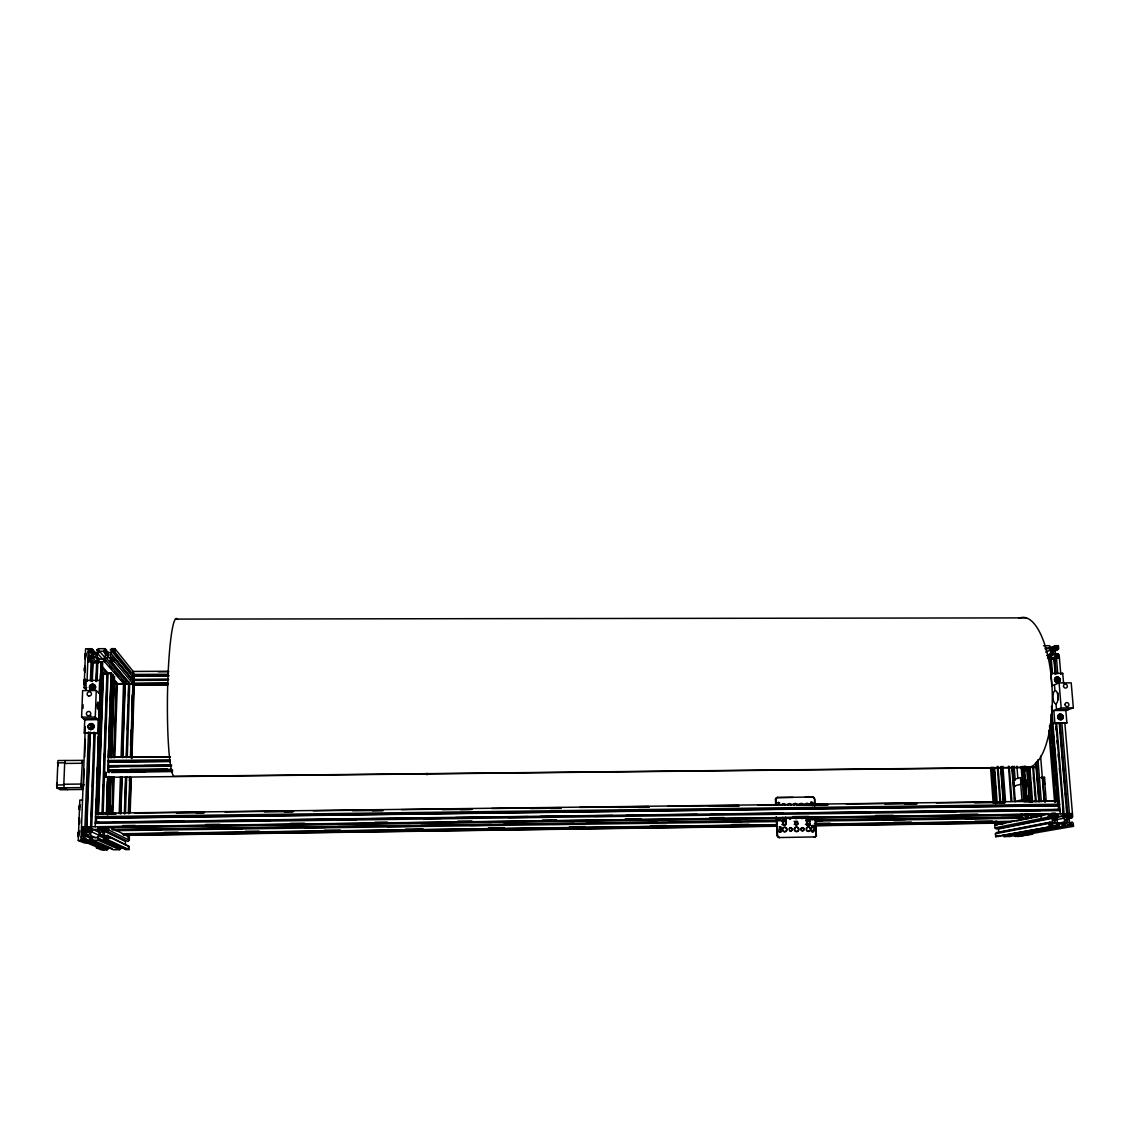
<?xml version="1.0" encoding="UTF-8"?>
<svg xmlns="http://www.w3.org/2000/svg" width="1130" height="1130" viewBox="0 0 1130 1130"><rect width="100%" height="100%" fill="white"/><g stroke="black" fill="none" stroke-linecap="round" stroke-linejoin="round"><path stroke-width="1.5" d="M133.043 682.492L132.888 682.464M133.199 672.731L133.354 672.901M84.016 681.743L84.171 683.043L84.058 680.995M84.496 669.539C85.16 665.33 84.835 673.141 84.637 668.748M85.004 655.838L85.061 658.027M84.51 671.121L85.315 668.762M105.401 775.166L105.853 772.157L106.107 773.655M120.924 813.883L122.153 777.016M122.789 757.707L125.218 683.989L123.071 683.65M124.371 813.642L125.571 776.748M126.207 757.411L128.622 683.622L129.696 683.438L127.295 757.27M124.681 813.826L124.851 808.557M125.147 799.786L125.882 776.974M126.518 757.679L127.139 738.37M127.436 729.599L128.227 705.035M128.523 696.25L128.919 683.975L130.543 683.707M125.472 813.529L126.673 776.621M125.388 845.24L125.515 841.511L104.525 831.327L107.322 829.265L107.251 831.327L128.001 841.511L129.3 840.254L129.399 837.118L108.777 826.553L108.664 829.957L107.251 831.327M130.741 679.822L130.826 677.449L110.768 653.182L112.831 651.233L113.438 653.197L133.269 677.463L134.526 676.263M128.396 812.357L128.792 800.111M129.413 780.844L129.526 777.341M130.543 745.842L131.038 730.079M131.659 710.827L132.168 695.063M128.608 813.487L129.795 776.578M130.416 757.241L133.072 679.398L168.328 679.229M168.836 675.5L133.185 675.811L133.171 671.432L168.427 671.277M133.015 681.206L133.072 679.398M133.185 675.811L133.241 674.017L133.086 681.291M128.989 813.727L130.162 776.875M130.783 757.566L133.849 680.98M129.795 812.442L130.911 777.454M131.532 758.202L133.778 683.368L167.311 683.198M104.892 847.938L83.818 838.375L85.937 836.313L90.047 836.256L92.01 838.248L89.934 838.954L91.262 840.296L113.353 849.76L119.611 849.675L120.91 848.404L97.477 838.178L99.595 836.115L103.678 836.059L105.655 838.065L103.593 838.771L104.906 840.099L125.868 849.576L129.004 849.534L129.103 846.441L107.11 835.352L106.361 837.372L104.384 835.381L104.525 831.327M130.176 812.668L131.292 777.737M131.899 758.527L134.244 685.176L114.469 661.559L114.582 658.352L113.297 657.053L112.562 658.988L110.627 657.053L110.768 653.182M78.238 834.858L78.267 834.067L78.238 835.607M78.747 821.383L78.775 820.592M79.298 807.159L79.481 808.543L79.679 806.424M79.058 834.858L79.693 831.214M107.661 814.956L109.003 776.338M109.116 772.821L109.243 769.318M109.667 757.029L112.534 674.525L111.093 674.342M107.972 814.08L108.452 800.125M109.059 782.666L109.243 777.44M110.203 749.515L110.754 733.808M111.291 718.087L111.898 700.642M112.449 684.935L112.746 676.206L114.582 676.842L111.799 757.849M108.579 813.685L109.85 776.946M110.514 757.693L113.353 675.457L112.534 674.525M129.004 849.534L108.311 840.056L108.438 836.694L107.11 835.352M133.439 674.907L114.808 651.897L114.921 648.648L111.588 648.662L110.217 649.948L112.195 650.598L110.118 652.533L106.121 652.547L104.2 650.626L106.22 649.962L104.935 648.677L98.268 648.705L96.883 650.004L99.115 652.575M109.441 813.953L110.712 776.917M111.376 757.51L114.172 676.39M109.85 814.193L111.136 777.214M111.842 813.798L113.099 776.875M113.763 757.538L116.291 683.692L117.365 683.509L114.85 757.397M112.167 813.981L112.463 805.21M112.76 796.424L113.424 777.115M114.088 757.792L114.681 740.235M115.034 729.698L115.825 706.872M116.122 698.086L116.602 684.031L118.142 683.678M112.929 813.699L114.187 776.748M119.201 813.614L120.43 776.677M121.08 757.34L123.537 683.466L124.922 683.636L122.478 757.453M120.613 813.685L121.842 776.79M84.722 719.739L84.227 733.017L98.536 733.582L97.745 732.918L98.225 719.641L84.722 719.824M99.172 693.467L99.652 680.331L86.219 680.387L85.838 690.246M95.542 813.36L96.036 799.376M96.615 783.627L97.18 767.892M97.745 752.142L98.324 736.407M98.889 720.672L99.454 704.922M100.033 689.187L100.598 673.438M95.16 826.736L101.135 661.615L96.078 814.688M95.753 823.459L95.951 818.205M96.615 812.809L96.813 807.569M97.759 781.395L97.943 776.155M98.889 749.967L99.073 744.727M100.019 718.539L100.203 713.298M101.149 687.111L101.347 681.87M97.081 813.445L102.491 663.141L100.98 662.943M97.547 813.544L102.491 663.141M97.844 814.688L98.352 800.605M98.861 786.522L99.426 770.66M99.991 754.812L100.57 738.963M101.135 723.115L101.7 707.267M102.279 691.419L102.844 675.571M98.056 814.448L103.113 673.339L101.658 673.141M105.373 826.609L103.974 827.965L105.994 828.615L103.875 830.663L99.779 830.72L97.816 828.728L99.878 828.022L105.98 831.016M98.409 814.631L103.466 673.706L108.89 673.311M101.968 814.391L106.955 673.311L108.07 673.113L103.084 814.476M102.632 805.775L103.381 784.644M103.748 774.078L104.497 752.947M104.878 742.382L105.683 719.485M105.994 710.671L106.799 687.789M107.11 678.975L107.308 673.692M102.533 830.183L102.661 826.694M106.799 797.314L107.35 781.508M108.212 756.902L108.452 749.882M109.059 732.311L109.61 716.505M110.161 700.685L110.726 684.879M106.361 814.236L107.647 777.186M107.83 771.903L111.277 673.099L106.955 673.311M106.799 814.476L108.085 777.497M108.268 772.214L108.635 761.648M108.748 758.117L111.277 673.099M85.315 726.717L81.007 840.438L103.96 849.901M87.038 681.009L88.267 648.733M83.535 786.791L84.199 769.233M84.665 756.945L85.329 739.401M85.852 833.319L82.702 831.624L82.787 829.604L85.442 831.595L85.287 835.649L83.154 837.697L82.547 835.692L81.134 837.062M87.9 658.423L89.284 657.123L89.877 659.073L91.954 657.123L92.095 653.239L90.16 651.304L89.425 653.253L88.14 651.968M1056.564 722.819L1064.079 813.77L91.756 826.793L90.344 828.149L92.363 828.798L90.245 830.847L86.148 830.903L84.199 828.234L92.236 830.988M98.748 662.83L96.502 660.344L98.508 660.33L96.601 657.745L92.589 657.759L90.499 660.358L92.505 660.358L94.765 662.858M93.14 653.239L90.88 650.018L92.886 650.004L96.276 653.889M86.247 828.205L84.934 826.878L88.479 731.958M90.386 680.995L91.12 661.657L92.505 660.358M90.019 732.113L86.487 826.948L81.515 826.92M91.925 681.178L92.632 661.855L87.773 661.672M90.4 732.424L86.883 827.132L90.965 827.075M92.293 681.56L93.013 662.265L90.725 661.968M94.058 732.071L90.584 826.892L91.756 826.793L95.16 733.667M95.937 681.15L96.643 661.841L104.468 661.601L105.853 660.301L126.32 684.017M90.753 835.564L90.894 831.525L93.013 829.462L97.109 829.406L99.087 831.412L98.932 835.451L96.813 837.514L92.717 837.57L90.753 835.564L95.485 837.683M91.346 816.552L92.123 795.52M92.448 786.748L93.211 765.702M93.606 755.179L94.369 734.147M96.304 681.531L96.629 672.774M97.293 657.095L97.434 653.225L99.511 651.275L103.508 651.261L105.443 653.197L105.302 657.067L103.226 659.016L99.228 659.03L97.293 657.095L99.525 659.623M98.225 719.641L99.002 720.347L95.273 717.07L96.248 690.515L82.631 690.6L81.614 717.155L85.541 720.446M97.081 680.952L97.802 661.629L96.502 660.344M86.883 842.867L84.199 842.895L78.267 840.48L79.82 800.054L82.532 800.026M86.035 689.54L84.1 687.676L85.598 648.747L91.601 648.719L92.886 650.004M83.465 788.825L81.318 787.539L81.035 784.7L82.462 760.377L81.854 763.273L64.664 763.442L65.3 760.547M56.811 787.822L64.113 787.737L67.56 789.686L60.356 789.771L56.811 787.822L57.941 760.547L82.462 760.377M60.808 788.867L65.441 788.486L60.808 788.867L62.249 789.249M1058.612 679.681C1055.208 683.043 1058.217 675.387 1058.16 680.613L1057.496 680.896L1058.612 679.681L1058.005 678.763L1056.296 679.059M1061.706 716.844C1058.287 720.234 1061.296 712.522 1061.254 717.79L1060.59 718.03L1061.706 716.844L1061.098 715.926L1059.375 716.18M78.846 821.298L78.916 820.14M78.394 833.601L78.549 835.282M58.209 764.374L58.209 765.815M84.891 655.909L85.131 654.44M84.397 668.833L84.792 666.757L85.202 668.918M84.001 680.641L84.609 679.229L85.315 685.077M79.171 807.201L79.354 806.396M78.832 819.815L78.803 822.795M78.86 820.705L78.916 819.109M78.337 834.166L78.323 833.276M79.397 820.959L78.803 823.177M79.665 820.987L79.185 823.756L78.733 822.894M79.609 820.592L79.665 819.815M812.23 827.061C818.982 823.841 810.041 839.632 811.792 827.188M811.891 826.736C814.787 824.264 814.56 834.547 812.442 831.044M779.983 826.75L780.858 831.85L779.135 831.878M781.282 831.482C775.307 834.957 782.695 818.925 780.872 831.609M778.16 803.275C778.852 802.201 781.183 803.317 778.372 802.526M108.056 768.485L108.325 770.321L171.774 769.671M92.109 655.414L92.081 657.053M84.934 655.301L85.23 653.917M84.439 668.226L84.976 666.276L85.329 666.898M84.143 681.715L84.114 681.997M84.863 680.995L85.287 679.215M85.541 835.578L85.456 832.57L85.273 835.932M78.365 833.869L78.408 832.57M92.123 688.354C92.801 679.314 94.214 694.456 91.883 686.108L93.352 686.39M90.654 727.748C91.403 718.736 92.702 733.921 90.414 725.517L91.897 725.771M78.252 832.838L78.507 831.963M79.284 805.973L79.651 804.659M78.775 819.391L79.029 818.516M85.343 671.022L85.004 672.124L84.453 670.669M84.651 680.684C83.62 677.237 83.691 687.93 84.863 683.975M105.938 776.734L105.923 773.414M78.351 832.344L78.874 831.2L79.142 832.217M1053.231 809.659L1058.528 809.588L1058.768 803.741M78.86 818.883L79.383 817.767L79.651 818.798M79.707 809.292L79.693 810.351M57.051 782.836L57.051 785.957M58.209 762.722C58.096 769.233 57.263 761.592 58.209 763.541M85.075 654.312L85.725 653.606M997.253 835.635L996.166 835.649M1060.039 715.94L1060.208 717.804L1061.254 717.79M78.592 836.497L78.125 835.381M1055.858 679.992L1056.96 678.777M78.959 818.53L79.693 823.318M79.679 804.871L79.27 808.699M90.344 727.508L91.516 727.494L91.587 725.502M91.812 688.057L92.971 688.057L93.041 686.094M89.976 654.92L89.877 657.505M128.213 848.743L128.241 847.867M1064.63 821.948L1062.963 823.883L1059.304 823.94L1057.327 822.047L1057.016 818.233L1058.683 816.298L1062.327 816.256L1064.305 818.134L1064.63 821.948L1057.793 823.247M1061.833 722.635L1069.404 813.614L1068.302 814.899L1070.167 815.507L1068.514 817.442L1064.87 817.484L1062.878 815.606L1064.658 814.942L1063.33 813.699L1055.83 722.677M1002.889 835.395L1004.104 836.553L1009.74 836.468L1064.389 826.411L1065.491 825.126L1063.612 824.519L1065.279 822.584L1068.924 822.527L1070.915 824.406L1065.802 826.002M1068.147 818.727L1071.593 818.063L1072.709 816.778L1064.827 722.607M1048.908 823.445L1049.163 826.637L1052.214 826.595L1053.33 825.296L1051.451 824.688L1053.118 822.753L1056.776 822.697L1058.81 825.225L995.657 836.68L995.431 833.742L1048.908 823.445L1050.024 822.16L1050.787 824.053L1052.454 822.117L1052.157 818.304L1049.558 816.425L1049.714 818.332L996.222 829.01L995.007 827.852L994.527 821.397M1051.084 816.086L1056.155 815.069L1057.256 813.77L1052.199 814.815M1052.976 818.275L1056.352 817.612L1058.019 815.676L1056.155 815.069M998.468 836.638L999.513 835.451M1009.74 836.468L1010.771 835.282M995.431 833.742L996.476 832.542L1050.024 822.16M1049.544 649.044L1055.434 645.696L1058.4 645.682L1058.655 648.747L1054.361 651.389M1044.911 648.168L1048.485 648.154L1050.434 649.976L1050.731 653.634L1049.092 655.471L1046.705 655.485M1054.347 646.911L1056.183 647.518L1054.544 649.355L1050.971 649.369L1049.035 647.532L1050.773 646.925L1049.473 645.71L1043.527 645.724M98.804 847.768L96.234 847.811L101.446 849.93L107.096 849.859L108.381 848.588L83.818 838.375M91.262 840.296L98.084 840.197L99.496 838.827M78.267 840.48L84.425 840.395L85.838 839.025L83.79 839.053M128.848 681.616L126.405 681.63L124.498 683.438L121.065 679.469M130.826 677.449L132.719 675.641M130.007 684.003L109.85 660.287L111.856 660.273L109.949 657.702L105.938 657.716L103.847 660.316L105.853 660.301M113.438 653.197L114.808 651.897M812.753 819.815C815.394 819.151 810.267 819.194 811.863 819.829M779.135 827.005L779.926 826.637M810.775 802.356L812.611 802.385L812.894 805.464M777.977 802.766L778.768 802.385M112.873 659.722C113.283 662.985 114.681 657.152 110.627 657.053M1058.4 658.056L1057.143 658.112L1058.033 658.154M94.072 662.561L96.686 662.773M104.384 674.031L106.969 674.017M110.811 673.325L109.525 673.296L110.811 673.296M113.749 676.715L112.52 676.672L113.791 676.672M779.672 820.352C782.878 819.165 775.83 820.069 780.081 820.225M1045.321 649.566L1048.485 648.154M1049.021 648.549L1055.434 645.696M1049.714 649.75L1056.126 646.911M1045.66 652.095L1056.183 647.518M1054.205 649.538L1057.412 648.126L1057.567 649.976M1047.552 655.033L1050.731 653.634M78.888 823.304L78.676 822.456M1048.541 657.01L1054.954 654.228L1056.889 656.05L1050.519 659.426M1054.657 655.019L1057.878 653.62L1059.163 654.835L1060.745 673.621M1056.889 656.05L1050.406 659.087M1058.005 678.763L1057.934 679.977L1056.677 680.076M1053.231 659.27L1059.417 657.886L1058.273 658.366M1056.451 680.91L1058.16 680.613M128.255 838.983L128.439 837.838M85.202 833.319L83.126 834.166L83.196 835.564M1060.773 674.13L1062.737 673.339L1063.528 682.619M1042.524 777.482L1041.238 777.355M1065.844 710.403L1066.904 722.903L1052.906 723.666L1054.855 723.002L1053.824 710.488L1065.858 710.473L1073.331 707.874L1071.212 682.859L1059.107 682.93L1051.79 685.797L1050.773 673.395L1062.737 673.339M775.703 804.758L775.463 799.63A2.076 1.992 62.1 0 1 777.369 797.554L812.527 796.975A2.076 1.978 61.5 0 1 814.631 798.995L814.984 805.817M775.463 799.63L775.872 799.475A2.076 1.992 62.1 0 1 777.779 797.399M1061.098 715.926L1061.028 717.098M1051.875 711.18L1061.183 707.959L1073.331 707.874M805.139 797.215L812.527 796.975M814.631 798.995L814.546 805.973M812.456 805.619L812.753 802.837M782.553 820.606L783.104 823.629A1.54 1.469 64 0 0 784.672 825.14A1.54 1.469 64 0 0 786.085 823.586L785.774 817.273M782.695 823.756A1.54 1.469 64 0 0 784.262 825.267A1.54 1.469 64 0 0 785.661 823.713L786.085 823.586M806.269 820.267L806.862 823.304A1.526 1.455 63.5 0 0 808.416 824.787A1.526 1.455 63.5 0 0 809.8 823.262L809.476 816.962M806.424 823.431A1.526 1.455 63.5 0 0 807.978 824.914A1.526 1.455 63.5 0 0 809.363 823.389L809.8 823.262M777.158 835.508L777.567 835.395A2.091 1.992 65.1 0 0 779.672 837.443L779.276 837.556A2.091 1.992 65.1 0 1 777.158 835.508L776.268 816.722M1013.412 779.545L1020.461 777.638L1020.969 784.22L1013.907 786.056L1013.412 779.545L1014.867 779.742M90.739 827.301L87.872 827.287L89.143 827.386M816.496 834.83A2.091 1.992 64.2 0 1 814.589 836.92L814.151 837.048A2.091 1.992 64.2 0 0 816.044 834.943L815.606 817.767M1041.648 778.132L1044.558 777.369L1045.095 783.938L1043.089 783.754L1044.346 799.334L1046.126 799.546L1044.869 783.994M1015.093 801.467L1022.184 799.8M994.781 824.914L1048.146 813.897L1048.4 817.075L1049.714 818.332M1001.053 824.166L1004.514 823.459M1016.619 820.973L1030.447 818.12M1033.894 817.414L1042.538 815.634M995.007 827.852L1048.4 817.075M1049.516 816.75L1057.977 815.041M1049.572 817.371L1058.019 815.676M1062.539 814.984L1069.404 813.614L1063.132 813.967L1062.694 808.727M1071.24 813.812L1072.441 813.572L1067.709 813.727L1060.166 722.79M1052.157 818.304L998.468 828.982L998.736 832.513M1057.228 817.273L1062.327 816.256M1063.146 815.917L1070.11 814.871M1063.288 816.863L1070.167 815.507M1055.773 819.801L1064.305 818.134M1000.46 832.174L1052.454 822.117M1051.705 823.671L1056.776 822.697M1062.059 823.827L1068.924 822.527M1051.974 825.861L1058.754 824.589M995.657 836.68L1058.81 825.225M1004.104 836.553L1058.302 826.51L1064.389 826.411M1062.073 825.762L1065.491 825.126M1065.745 825.366L1070.915 824.406M1029.614 832.372L1014.147 835.225L1015.362 836.384L1018.172 836.341M1033.046 831.737L1070.958 825.055M99.496 662.039L97.773 662.35L98.324 662.957M101.587 662.124L100.16 662.025M1015.362 836.384L1073.5 826.284L1073.232 823.12L1071.918 821.863L1071.466 823.77L1069.488 821.877L1069.164 818.063L1071.438 816.128L1071.593 818.063M108.028 673.791L111.701 673.579M112.251 675.655L113.353 675.457M117.294 684.116L124.681 684.088M129.611 684.06L168.398 683.678M1041.337 777.61L1042.623 777.708L1041.366 777.906M126.348 684.201L128.17 684.201M1057.751 673.635L1056.451 657.886L1054.799 658.098L1056.098 673.833M1050.603 661.996L1050.307 658.493L1056.352 658.183M87.66 827.499L85.908 827.669L90.372 827.457M86.869 827.796L88.027 827.683M1023.385 784.065L1020.757 784.277L1021.972 799.842L1024.599 799.659M131.461 683.523L131.772 683.692M997.296 824.617L995.77 824.716L995.516 821.227M999.217 824.137L1000.022 824.137M99.722 661.728L100.655 661.827M101.177 663.366L102.096 663.451L101.177 663.55M1041.267 777.666L1042.51 777.68M779.276 837.556L814.589 836.92M106.503 848.616L108.381 848.588M119.031 848.432L120.91 848.404M116.447 813.784L97.519 814.292M176.365 813.021L204.558 812.668M264.477 811.905L292.67 811.538M352.588 810.775L382.547 810.394M442.466 809.631L472.425 809.25M530.591 808.515L560.551 808.134M618.703 807.385L648.662 807.004M708.581 806.241L738.54 805.86M828.417 804.715L796.692 805.125A1.54 1.469 62.3 0 0 793.811 804.433M884.804 803.995L916.529 803.6M974.696 802.851L1004.655 802.47M106.333 814.179L115.147 814.066M196.225 813.021L203.273 812.936M284.35 811.905L293.164 811.792M372.476 810.775L383.056 810.648M460.616 809.659L471.182 809.518M550.508 808.515L561.073 808.374M638.634 807.385L649.199 807.244M726.76 806.255L739.091 806.1M816.651 805.111L827.231 804.984M904.777 803.995L917.122 803.84M992.903 802.865L1005.248 802.71M103.226 817.569L96.728 817.951M150.869 816.948L191.45 816.425M237.342 815.832L277.923 815.309M325.567 814.688L366.162 814.165M412.04 813.572L452.636 813.035M498.514 812.442L540.875 811.905M586.753 811.298L627.334 810.775M673.226 810.182L715.573 809.631M759.699 809.066L802.046 808.515M846.158 807.95L890.285 807.371M934.397 806.806L976.758 806.255M1020.87 805.69L1057.934 805.21M96.036 818.275L1058.217 805.789M95.895 822.315L99.426 822.259M113.523 822.075L184.049 821.143M199.911 820.931L270.437 819.999M284.548 819.815L356.826 818.855M370.937 818.671L441.463 817.739M455.56 817.555L527.851 816.595M540.182 816.439L612.474 815.479M626.571 815.295L697.097 814.363M711.208 814.179L783.486 813.219M797.596 813.035L869.874 812.074M882.219 811.919L956.263 810.93M968.608 810.775L1040.899 809.815M99.496 822.979L96.53 823.304M168.229 822.075L184.091 821.863M252.838 820.945L270.466 820.719M337.446 819.829L356.826 819.575M423.807 818.685L441.435 818.445M508.415 817.555L527.809 817.301M594.775 816.411L612.404 816.185M679.384 815.295L697.012 815.055M763.993 814.165L783.373 813.911M850.353 813.021L869.747 812.767M934.962 811.905L956.107 811.623M1019.571 810.775L1040.716 810.507M122.873 825.635L135.219 825.479M205.731 824.519L219.827 824.335M290.339 823.389L304.436 823.205M374.948 822.259L387.293 822.089M457.805 821.143L471.902 820.945M542.414 819.999L556.525 819.815M625.271 818.883L641.134 818.671M709.88 817.753L723.977 817.569M792.737 816.637L808.6 816.425M875.581 815.521L893.209 815.295M960.189 814.391L977.817 814.151M1051.861 813.162L1055.392 813.106M99.158 826.92L104.454 826.849M107.986 826.807L1046.776 814.137M1052.058 814.066L1055.59 814.024M100.104 827.372L1046.196 814.589M1051.493 814.518L1056.79 814.448M1062.454 814.32L1065.745 814.462M1067.426 814.349L1064.87 814.292M100.57 827.612L104.101 827.556M107.633 827.513L1043.273 814.857M112.011 829.519L786.254 820.309M805.662 820.041L809.193 819.999M814.49 819.928L1022.763 817.075L1023.286 818.191L815.239 821.044M112.336 829.688L161.703 829.01M172.268 828.869L242.781 827.895M255.126 827.725L325.638 826.765M337.969 826.595L410.247 825.606M420.826 825.465L491.338 824.505M503.669 824.335L574.181 823.375M586.527 823.205L657.039 822.245M669.37 822.075L739.882 821.115M752.227 820.945L785.717 820.479M806.862 820.196L810.394 820.14M815.676 820.069L822.739 819.985M835.07 819.815L905.582 818.84M917.927 818.671L988.439 817.71M1000.77 817.541L1021.93 817.258L1022.692 818.925M140.6 829.971L161.745 829.688M221.664 828.869L242.809 828.573M304.493 827.725L325.638 827.442M387.322 826.595L410.232 826.284M470.151 825.465L491.296 825.168M552.98 824.321L574.125 824.038M634.057 823.219L656.954 822.894M716.886 822.075L741.548 821.736M806.764 820.846L810.281 820.804M815.563 820.733L822.626 820.634M882.544 819.815L905.455 819.49M965.373 818.671L988.284 818.36M115.317 830.649L776.451 821.581M781.748 821.51L785.265 821.468M794.093 821.341L797.611 821.298M806.424 821.171L809.956 821.129M1056.352 817.612L1052.708 817.654L1050.731 815.775L1052.496 815.111L1051.183 813.854M163.949 832.443L178.046 832.245M245.041 831.313L259.137 831.115M324.366 830.211L340.229 829.999M405.458 829.095L423.086 828.841M488.301 827.937L504.178 827.725M569.393 826.821L585.269 826.595M650.485 825.691L666.361 825.479M731.576 824.575L749.204 824.321M814.433 823.417L830.296 823.205M893.759 822.329L911.387 822.075M974.851 821.199L992.479 820.959M122.266 833.742L776.592 824.646M781.889 824.561L785.421 824.519M794.235 824.392L797.766 824.349M806.58 824.222L810.111 824.18M815.394 824.095L1014.698 821.326M122.69 833.94L777.228 824.829M805.464 824.448L808.981 824.392M816.044 824.293L1011.873 821.567M123.537 834.35L776.734 825.239M806.749 824.829L810.281 824.773M815.577 824.702L1009.768 821.99M124.357 834.759L776.72 825.649M806.693 825.225L810.224 825.183M815.521 825.098L1009.457 822.4M123.424 835.183L776.253 826.044M811.538 825.55L1005.615 822.838M123.848 835.381L776.903 826.242M812.202 825.748L1004.584 823.05M998.751 824.095L1002.31 824.123M104.906 840.099L108.311 840.056M1073.5 826.284L1070.463 826.327L1069.135 825.07M67.461 789.63L82.773 789.46M1043.089 783.754L1045.095 783.938M777.369 797.554L792.992 797.356M115.528 813.289L95.64 813.275L1059.262 801.043L1024.543 801.735M134.95 813.035L203.781 812.159M224.969 811.891L293.8 811.015M313.222 810.775L382.067 809.899M401.475 809.645L472.086 808.755M491.493 808.501L560.339 807.639M579.747 807.385L648.592 806.509M668 806.269L738.61 805.365M758.018 805.125L826.863 804.249M846.271 803.995L916.882 803.105M936.29 802.851L1005.135 801.975M170.037 756.69L108.339 757.27L170.475 757.015M169.952 759.854L108.24 760.448L108.367 761.86L170.037 761.253M108.805 761.549L159.923 761.055M108.706 762.114L170.418 761.521M57.404 762.863L64.692 762.792L63.803 784.898L56.5 784.983M171.704 765.038L108.226 765.674L108.014 766.818L171.534 766.182M108.565 765.928L119.159 765.829M143.849 765.575L170.319 765.321M108.635 766.634L119.215 766.521M130.233 769.332L167.282 768.965M171.449 769.361L108.325 770.321M109.059 769.558L109.186 770.942L172.664 770.293M171.788 770.942L109.186 770.942M172.551 771.55L111.291 772.496M125.388 772.355L144.781 772.157M1029.077 767.284L173.949 776.338A78.959 7.995 -89.3 0 1 167.593 689.342A78.959 7.995 -89.3 0 1 177.594 619.424M105.669 777.313L1035.08 767.44M81.035 784.7L84.34 784.672M1054.855 723.002L1066.904 722.903M84.227 733.017L97.745 732.918M1068.57 709.527L1056.508 709.612L1056.027 703.764M81.614 717.155L95.273 717.07M83.592 718.85L97.152 718.751M158.228 671.785L168.808 671.743M133.072 674.426L168.342 674.271M133.481 676.164L168.751 676.008M145.714 679.695L168.653 679.582M132.874 680.43L168.172 680.246M114.144 681.701L116.588 681.687M116.291 683.692L124.922 683.636M128.622 683.622L168.088 683.24M114.13 684.046L116.602 684.031M124.484 684.031L128.919 683.975M167.41 684.568L132.507 684.568M134.244 685.176L167.791 684.992M84.1 687.676L86.784 687.662M96.883 650.004L98.889 649.99L96.799 652.575L92.787 652.589L90.852 650.668M1057.412 648.126L1055.194 649.962L1055.491 653.62L1058.033 655.442L1057.878 653.62M1054.954 654.228L1051.38 654.242L1049.742 656.078L1051.578 656.685L1050.49 657.914L1051.79 673.664M1056.946 656.671L1055.152 656.671L1056.451 657.886M109.85 660.287L111.136 661.573L114.469 661.559M1047.51 657.928L1051.225 658.112L1052.524 673.847M90.64 661.855L92.632 661.855M96.643 661.841L98.734 661.926L93.013 662.265M175.517 619.099L1026.195 617.884M89.482 827.188L90.739 827.273M127.605 836.864L129.018 836.935M997.748 824.307L998.482 824.377M1063.909 814.49L1064.644 814.56M1013.907 786.056L1015.362 786.24M85.202 658.705L84.891 657.166M1044.558 777.369L1043.131 777.172L1043.668 783.74M86.403 653.38L85.823 657.349M1020.927 816.877L1020.969 814.391M1053.979 659.454L1052.878 659.171L1054.248 658.578L1054.827 665.556M84.425 840.395L107.096 849.859M85.117 834.999L83.126 834.166L83.521 833.319M89.934 838.954L112.153 848.531M85.937 836.313L92.378 839.11M98.084 840.197L119.611 849.675M98.988 839.534L103.621 841.596M106.7 842.966L111.319 845.014M97.477 838.178L119.046 847.811M84.439 831.666L81.388 830.296L82.702 831.624M82.787 829.604L85.823 830.988M103.593 838.771L108.099 840.819M111.121 842.189L123.156 847.67M99.595 836.115L105.712 838.926M84.171 828.912L88.705 830.988M84.199 828.234L90.245 831.016M90.894 831.525L100.372 835.875M84.934 826.878L92.462 830.395M104.384 835.381L110.387 838.192M90.344 828.149L99.285 832.415M108.438 836.694L129.103 846.441M97.816 828.728L102.42 830.96M97.844 828.05L103.988 831.044M106.234 830.465L98.564 826.694L99.878 828.022M103.974 827.965L106.969 829.462M108.664 829.957L129.3 840.254M1056.974 825.253L1058.302 826.51M86.219 680.387L87.038 681.206M96.248 690.515L99.949 694.244M124.667 848.348L125.868 849.576M99.652 680.331L100.429 681.136M90.513 659.708L92.801 662.222M102.717 671.587L104.977 674.087M92.589 657.759L97.138 662.802M102.802 669.101L107.336 674.144M102.491 666.884L108.367 673.438M113.057 678.692L117.746 683.947M89.496 651.318L91.798 653.889M96.601 657.745L98.833 660.273M90.16 651.304L92.448 653.889M90.88 650.018L94.299 653.889M91.601 648.719L96.149 653.903M104.468 661.601L123.919 683.904M97.434 653.225L103 659.609M109.61 666.262L111.898 668.904M114.187 671.545L118.777 676.828M99.511 651.275L105.019 657.702M105.938 657.716L126.405 681.63M111.136 661.573L130.077 683.876M103.508 651.261L105.683 653.832M104.2 650.626L106.361 653.197M109.949 657.702L112.181 660.358M104.214 649.976L106.389 652.561M104.935 648.677L108.367 652.547M113.297 657.053L133.156 681.023M114.582 658.352L134.343 682.209M112.831 651.233L130.515 672.929M134.004 676.206L133.538 671.898L114.921 648.648M1056.522 679.709L1057.115 680.627M85.371 659.186L85.004 658.197M92.109 654.764L91.855 657.759M78.436 837.118L78.154 835.918M79.241 809.461L79.185 809.038M105.655 776.253L105.542 775.406M78.45 835.409L78.337 834.477M812.315 802.978L811.156 802.116L811.114 805.492M87.038 826.27L87.377 829.618M1059.107 682.93L1061.183 707.959M1055.123 669.059L1055.547 674.285M1059.601 723.172L1060.477 733.653M1060.759 737.141L1061.635 747.608M1061.918 751.111L1062.793 761.578M1063.076 765.067L1063.952 775.547M1064.234 779.036L1064.969 787.765M1065.392 793.006L1066.127 801.735M1066.551 806.975L1067.13 813.953M1053.88 658.479L1055.18 674.2M1059.234 723.101L1066.762 813.911M1054.445 684.752L1054.926 690.585M1055.928 726.618L1056.225 730.121M1057.087 740.602L1057.369 744.091M1058.231 754.572L1058.528 758.06M1059.389 768.541L1059.672 772.044M1051.479 706.278L1060.293 813.741M1052.129 719.739L1052.553 724.98M1053.273 733.709L1053.711 738.949M1054.417 747.679L1054.855 752.919M1055.561 761.648L1055.999 766.889M1056.564 773.881L1057.143 780.872M1057.864 789.602L1058.287 794.842M1058.994 803.684L1059.431 808.812M1050.957 714.344L1058.838 810.478M1050.759 720.206L1057.468 802.131M1050.674 720.432L1051.38 729.147M1051.804 734.359L1052.524 743.074M1052.948 748.3L1053.669 757.001M1053.951 760.49L1054.799 770.928M1055.081 774.417L1055.943 784.87M1056.366 790.096L1057.087 798.797M1050.349 723.92L1050.787 729.147M1051.493 737.848L1051.917 743.074M1052.637 751.789L1053.061 757.015M1053.767 765.716L1054.205 770.942M1054.912 779.644L1055.335 784.87M1056.056 793.585L1056.479 798.811M1049.53 725.601L1055.787 802.258M1048.739 730.248L1054.615 802.371M1044.911 799.32L1045.151 802.328M1040.603 756.083L1044.247 801.438M1037.976 759.6L1041.323 801.481M1036.521 761.479L1039.713 801.594M1040.688 813.798L1040.97 817.287M1036.295 765.264L1036.719 770.491M1037.128 775.717L1037.962 786.155M1038.244 789.644L1039.063 800.097M1035.928 765.208L1038.837 801.792M1033.456 766.747L1036.224 801.636M1032.721 766.634L1035.49 801.551M1036.45 813.77L1036.733 817.258M1033.413 777.44L1033.696 780.929M1034.515 791.381L1034.798 794.87M1029.811 766.677L1032.566 801.594M1033.526 813.812L1033.809 817.301M1029.472 767.086L1030.023 774.05M1030.701 782.765L1031.125 787.991M1031.803 796.692L1032.213 801.919M1033.173 814.109L1033.456 817.597M84.072 683.933L84.114 682.294M1028.738 766.973L1031.478 801.834M1032.439 814.038L1032.721 817.527M1028.145 766.832L1030.842 802.159M1031.874 814.32L1032.085 817.965M1027.777 770.519L1028.328 777.553M1028.879 784.587L1029.43 791.622M1029.981 798.642L1030.263 802.159M1031.224 814.462L1031.506 817.979M1026.549 766.959L1029.317 802.131M1030.278 814.433L1030.546 817.951M1025.023 765.914L1025.433 771.169M1026.125 779.926L1026.662 786.932M1027.354 795.69L1027.763 800.944M1024.43 767.567L1027.029 800.859M1028.13 814.885L1028.399 818.388M1023.752 766.281L1026.421 801.382M1027.438 813.487L1027.848 818.727M1023.257 768.202L1023.808 775.194M1024.345 782.186L1024.896 789.164M1025.433 796.156L1025.842 801.396M1026.803 813.614L1027.071 817.117M1022.184 766.408L1024.91 801.354M1025.856 813.586L1026.266 818.826M1021.139 766.719L1023.851 801.608M1024.797 813.812L1025.207 819.052M1022.763 817.075L1022.904 818.883M1021.647 813.657L1021.93 817.258M1016.915 766.168L1017.862 778.386M84.397 670.104L84.566 670.952M1014.119 766.197L1015.192 780.166M1012.593 766.324L1015.305 801.424M1012.268 768.358L1013.073 778.81M1013.342 782.299L1014.147 792.752M1014.542 797.978L1014.811 801.467M1011.788 766.564L1014.458 801.424M1009.217 766.366L1011.887 801.269M1008.497 766.267L1011.082 801.467M1002.889 766.324L1005.516 801.269M1001.364 766.451L1004.118 803.119M1000.926 766.733L1001.717 777.2M1001.985 780.689L1002.903 792.893M1003.158 796.382L1003.694 803.345M1000.573 766.677L1003.327 803.317M997.988 766.479L1000.742 803.162M997.267 766.38L1000.008 803.091M994.584 768.16L997.183 803.119M994.584 772.044L994.979 777.27M995.629 786L996.152 792.977M993.595 768.442L996.194 803.359M993.03 767.157L995.742 803.727M997.013 821.256L997.267 824.731M992.705 770.815L993.341 779.502M993.863 786.466L994.372 793.43M996.448 821.256L996.702 824.745M991.519 767.284L994.089 802.088M990.629 768.64L993.101 802.046M79.312 809.363L79.142 807.851M815.253 819.603L816.044 834.943M809.038 817.089L809.363 823.389M806.538 816.976L806.862 823.304M785.364 817.414L785.661 823.713M782.808 817.315L783.104 823.629M775.872 799.475L776.112 804.602M776.762 818.29L777.567 835.395M85.301 669.525L85.329 670.274M84.383 669.483L84.524 670.288M78.846 821.016L78.761 822.131M427.027 773.259L427.041 774.841M1019.161 618.209A75.06 27.049 88.2 0 1 1052.101 688.354A75.06 27.049 88.2 0 1 1026.238 767.383M789.305 828.417A1.54 1.469 64.4 0 1 791.395 828.389A1.54 1.469 64.4 0 1 791.509 830.55A1.54 1.469 64.4 0 1 789.404 830.578M812.089 797.13A2.076 1.978 61.5 0 1 812.611 797.187M813.106 797.385A2.076 1.978 61.5 0 1 813.995 798.373M805.492 805.182A1.54 1.469 62.1 0 1 806.933 803.501A1.54 1.469 62.1 0 1 808.43 805.252M791.254 817.725A1.54 1.469 63.4 0 1 789.135 818.685M799.574 805.125A1.54 1.469 62.2 0 1 800.972 803.585A1.54 1.469 62.2 0 1 802.526 805.083M806.297 828.149A2.218 2.119 63.9 0 1 809.631 827.654A2.218 2.119 63.9 0 1 809.363 831.115A2.218 2.119 63.9 0 1 806.17 829.83M782.497 804.023A1.54 1.469 62.5 0 1 784.771 805.309M794.842 822.414A1.54 1.469 63.7 0 1 797.017 822.273A1.54 1.469 63.7 0 1 797.06 824.519A1.54 1.469 63.7 0 1 794.884 824.279M782.426 828.813A2.218 2.119 64.5 0 1 785.633 827.753A2.218 2.119 64.5 0 1 785.901 831.256A2.218 2.119 64.5 0 1 782.553 830.494M788.119 804.193A1.54 1.469 62.4 0 1 790.703 805.238M782.228 805.196A1.54 1.469 62.5 0 1 783.627 803.656A1.54 1.469 62.5 0 1 785.181 805.167M788.147 805.125A1.54 1.469 62.4 0 1 789.559 803.585A1.54 1.469 62.4 0 1 791.113 805.083M803.472 817.668A1.54 1.469 63.1 0 1 800.732 817.612M791.678 817.583A1.54 1.469 63.4 0 1 788.811 817.626M794.079 805.054A1.54 1.469 62.3 0 1 795.478 803.515A1.54 1.469 62.3 0 1 797.031 805.012M799.998 804.97A1.54 1.469 62.2 0 1 801.396 803.43A1.54 1.469 62.2 0 1 802.95 804.941M805.93 805.04A1.54 1.469 62.1 0 1 807.371 803.359A1.54 1.469 62.1 0 1 808.868 805.111M797.611 817.527A1.54 1.469 63.2 0 1 794.743 817.541M1035.377 763.117A2.444 0.89 87.2 0 1 1035.645 766.55A2.444 0.89 87.2 0 1 1034.416 766.903M1058.061 699.71A6.653 2.528 88 0 1 1058.174 693.142M1059.149 715.897A1.596 1.469 53.1 0 1 1061.748 716.561M1062.878 716.236A2.882 2.655 53.1 0 1 1060.081 719.754A2.882 2.655 53.1 0 1 1057.948 715.417A2.882 2.655 53.1 0 1 1062.553 715.558M1057.101 678.297A1.582 1.469 51.3 0 1 1058.203 678.735M1058.725 680.218A1.582 1.469 51.3 0 1 1058.386 680.924M90.57 715.954A2.175 2.076 -29.9 0 1 90.923 715.516M83.055 708.326A7.048 1.059 -89 0 1 83.055 704.696M92.264 727.791A1.709 1.624 -32.1 0 1 89.892 727.819M89.976 725.474A1.709 1.624 -32.1 0 1 92.01 725.192M90.979 686.814A1.695 1.61 -29.2 0 1 93.804 686.065A1.695 1.61 -29.2 0 1 92.957 688.792M92.095 688.806A1.695 1.61 -29.2 0 1 90.951 687.662M92.476 690.162A3.051 2.896 -29.2 0 1 89.892 686.009A3.051 2.896 -29.2 0 1 94.962 685.317A3.051 2.896 -29.2 0 1 93.267 690.063M133.552 678.127C133.707 682.252 134.075 674.949 133.552 678.127M85.103 656.106C85.202 659.779 85.315 653.154 85.103 656.106M97.166 705.106C97.844 718.214 98.79 693.848 97.166 705.106M96.149 820.38C96.389 824.829 96.756 816.34 96.149 820.38M82.024 833.785C82.151 839.491 82.9 829.491 82.024 833.785M88.733 655.781C88.832 661.488 89.609 652.137 88.733 655.781M61.642 788.994L66.246 788.952L61.642 788.994M1065.632 819.674C1067.525 824.745 1069.22 816.072 1065.632 819.674M1070.732 814.702L1071.876 815.168L1070.732 814.702M1071.579 824.872L1072.737 825.338L1071.579 824.872M1053.471 819.843C1055.363 824.914 1057.073 816.227 1053.471 819.843M1051.719 651.473C1053.57 656.346 1055.251 648.027 1051.719 651.473M1048.866 814.998L1050.01 815.465L1048.866 814.998M1056.734 646.741L1057.85 647.207L1056.734 646.741M1049.685 825.183L1050.829 825.649L1049.685 825.183M1057.539 656.502L1058.669 656.968L1057.539 656.502M84.75 668.141L84.849 670.26L84.75 668.141M106.714 827.753L108.028 828.092L106.714 827.753M106.347 838.559L107.647 838.884L106.347 838.559M106.7 654.779C108.282 659.962 110.924 651.078 106.7 654.779M82.179 828.092L83.479 828.417L82.179 828.092M112.901 649.778L114.187 650.103L112.901 649.778M81.77 838.898L83.083 839.237L81.77 838.898M88.903 649.849L90.188 650.188L88.903 649.849M88.521 660.202L89.793 660.527L88.521 660.202M95.513 822.117L95.287 823.375L1060.039 810.563L1059.46 809.391L95.513 822.117M1059.516 804.221L1059.149 805.577L95.669 818.078L95.527 816.637L1059.516 804.221M1065.364 814.08L1062.751 814.207L1065.35 814.066M82.434 826.976L83.761 827.005L82.532 826.976M1030.504 834.18L1018.031 836.454L1032.792 834.152L1030.504 834.18M91.714 656.007L89.764 656.064L91.714 656.007M81.416 787.596L64.212 787.794L63.831 784.248L81.063 784.051L81.416 787.596M94.284 656.488A1.413 1.342 -25.1 0 0 96.064 654.821A1.413 1.342 -25.1 0 0 93.734 654.214A1.413 1.342 -25.1 0 0 94.284 656.488M101.686 834.816A1.455 1.384 -39.1 0 0 103 832.669A1.455 1.384 -39.1 0 0 100.514 832.697A1.455 1.384 -39.1 0 0 101.686 834.816M88.041 834.999A1.469 1.384 -38.8 0 0 89.355 832.852A1.469 1.384 -38.8 0 0 86.883 832.895A1.469 1.384 -38.8 0 0 88.041 834.999M789.362 828.982A1.54 1.469 64.3 0 0 791.283 830.833A1.54 1.469 64.3 0 0 791.819 828.262A1.54 1.469 64.3 0 0 789.362 828.982M800.817 828.94A1.54 1.469 64.1 0 0 802.724 830.79A1.54 1.469 64.1 0 0 803.26 828.219A1.54 1.469 64.1 0 0 800.817 828.94M794.221 828.996A2.218 2.119 64.2 0 0 797.13 831.468A2.218 2.119 64.2 0 0 797.667 827.711A2.218 2.119 64.2 0 0 794.221 828.996M801.241 828.813A1.54 1.469 64.1 0 0 803.162 830.663A1.54 1.469 64.1 0 0 803.698 828.092A1.54 1.469 64.1 0 0 801.241 828.813M794.983 823.021A1.54 1.469 63.7 0 0 797.06 824.674A1.54 1.469 63.7 0 0 797.342 822.047A1.54 1.469 63.7 0 0 794.983 823.021M806.538 828.558A2.218 2.119 63.9 0 0 809.292 831.228A2.218 2.119 63.9 0 0 810.055 827.527A2.218 2.119 63.9 0 0 806.538 828.558M794.644 828.883A2.218 2.119 64.2 0 0 797.554 831.355A2.218 2.119 64.2 0 0 798.091 827.598A2.218 2.119 64.2 0 0 794.644 828.883M782.836 828.685A2.232 2.119 64.5 0 0 785.322 831.609A2.232 2.119 64.5 0 0 786.466 828.022A2.232 2.119 64.5 0 0 782.836 828.685M1065.025 704.597A2.062 1.893 54.7 0 0 1068.09 706.321A2.062 1.893 54.7 0 0 1067.794 702.846A2.062 1.893 54.7 0 0 1065.025 704.597M1063.485 686.094A2.048 1.893 53.9 0 0 1066.536 687.803A2.048 1.893 53.9 0 0 1066.24 684.342A2.048 1.893 53.9 0 0 1063.485 686.094M1053.372 693.142A6.653 2.514 88 0 0 1055.363 703.764A6.653 2.514 88 0 0 1057.722 694.597A6.653 2.514 88 0 0 1053.372 693.142M1057.864 716.914A2.882 2.655 53.1 0 0 1062.158 719.287A2.882 2.655 53.1 0 0 1061.734 714.443A2.882 2.655 53.1 0 0 1057.864 716.914M1058.386 716.886A2.401 2.204 53.1 0 0 1061.96 718.864A2.401 2.204 53.1 0 0 1061.607 714.824A2.401 2.204 53.1 0 0 1058.386 716.886M1054.784 679.752A2.853 2.627 51.3 0 0 1059.064 682.11A2.853 2.627 51.3 0 0 1058.641 677.308A2.853 2.627 51.3 0 0 1054.784 679.752M1055.307 679.723A2.387 2.189 51.3 0 0 1058.867 681.687A2.387 2.189 51.3 0 0 1058.513 677.689A2.387 2.189 51.3 0 0 1055.307 679.723M1054.516 679.865A2.853 2.627 51.3 0 0 1058.796 682.223A2.853 2.627 51.3 0 0 1058.372 677.421A2.853 2.627 51.3 0 0 1054.516 679.865M88.479 715.714A2.218 2.105 -29.6 0 0 90.499 712.507A2.218 2.105 -29.6 0 0 86.713 712.522A2.218 2.105 -29.6 0 0 88.479 715.714M88.663 695.981A2.204 2.091 -28.1 0 0 91.417 693.368A2.204 2.091 -28.1 0 0 87.815 692.436A2.204 2.091 -28.1 0 0 88.663 695.981M90.88 729.5A3.079 2.924 -32.1 0 0 93.677 725.008A3.079 2.924 -32.1 0 0 88.423 725.079A3.079 2.924 -32.1 0 0 90.88 729.5A3.079 2.924 -32.1 0 0 93.804 725.121A3.079 2.924 -32.1 0 0 88.55 725.178A3.079 2.924 -32.1 0 0 91.007 729.599M90.88 728.977A2.571 2.444 -32.1 0 0 93.197 725.248A2.571 2.444 -32.1 0 0 88.818 725.291A2.571 2.444 -32.1 0 0 90.88 728.977M91.572 689.95A3.065 2.896 -29.2 0 0 95.4 686.32A3.065 2.896 -29.2 0 0 90.4 685.048A3.065 2.896 -29.2 0 0 91.572 689.95M91.685 689.455A2.543 2.415 -29.2 0 0 94.878 686.418A2.543 2.415 -29.2 0 0 90.711 685.359A2.543 2.415 -29.2 0 0 91.685 689.455"/></g></svg>
